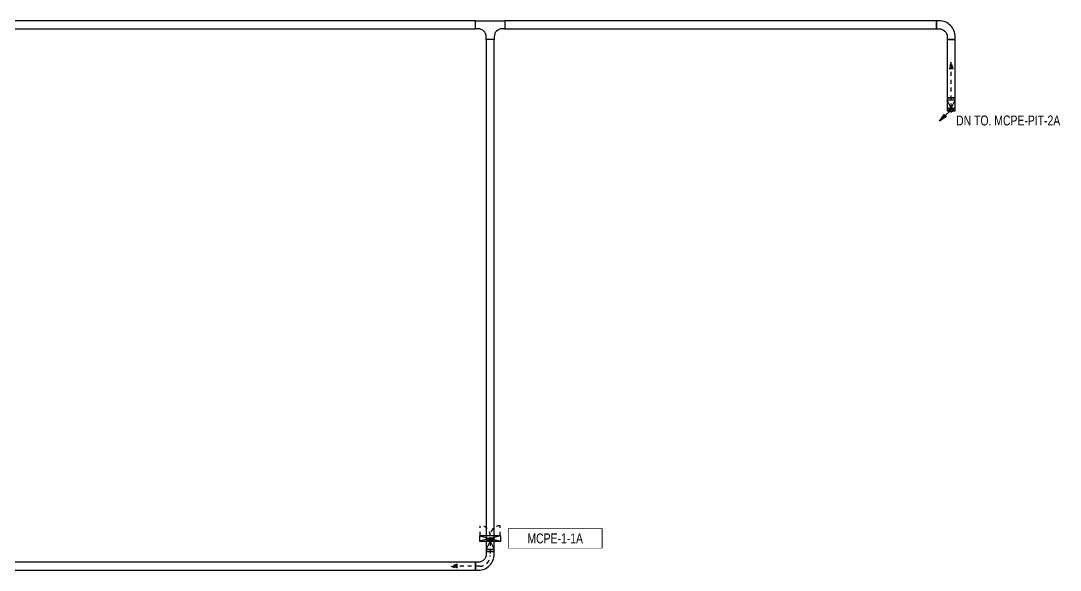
# Model space of a CAD drawing. Header units: millimetres. Extents: x -149088 to 500787, y -530175 to 1035835.
# Drawn here: x 136953 to 176147, y -229718 to -208995 of the extents above; entities that cross this region are included whole.
import ezdxf
from ezdxf.enums import TextEntityAlignment as Align

# ---------------------------------------------------------------- set-up
doc = ezdxf.new("R2010")
doc.units = ezdxf.units.MM
doc.header["$LTSCALE"] = 150
doc.linetypes.add('CONTINOUS', pattern=[0])
doc.linetypes.add('D1', pattern=[3, 1, -1, 1])
for name, color, linetype in [('------01 Motor Control Panel or Center', 4, 'Continuous'), ('-----00 LV_CABLE', 2, 'Continuous'), ('-----26 Electrical Cable Tray', 200, 'Continuous'), ('-----30 Text', 2, 'Continuous')]:
    doc.layers.add(name, color=color, linetype=linetype)
doc.styles.add('ELEC', font='')
doc.styles.get('ELEC').set_extended_font_data('Dotum')

# ---------------------------------------------------------------- blocks, each defined once
blk = doc.blocks.new('MCP_EQUIPMENT-2')
for p, q in [((200, 400), (0, -400)), ((200, -400), (0, 400))]:
    blk.add_line(p, q)
at = {"color": 1, "linetype": 'D1'}
for p, q in [((200, 380), (580, 380)), ((200, -380), (580, -380))]:
    blk.add_line(p, q, dxfattribs=at)
blk.add_lwpolyline([(200, 400), (0, 400), (0, -400), (200, -400)], close=True)
for centre, start, end in [((200, 380), 270, 0), ((200, -380), 0, 90)]:
    blk.add_arc(centre, 380, start, end, dxfattribs=at)
blk = doc.blocks.new('22')
at = {"linetype": 'D1'}
h = blk.add_hatch(color=0, dxfattribs=at)
h.dxf.hatch_style = 1
h.paths.add_polyline_path([(0, 0), (-241, 75), (-241, -75)])
at = {"color": 0, "linetype": 'D1'}
blk.add_lwpolyline([(-241, -75), (0, 0), (-241, 75)], close=True, dxfattribs=at)
blk = doc.blocks.new('11')
at = {"linetype": 'D1'}
h = blk.add_hatch(color=256, dxfattribs=at)
edge = h.paths.add_edge_path()
edge.add_arc((0, 0), 75, 0, 360)
blk.add_circle((0, 0), 75, dxfattribs=at)
for p in [(-75, 0), (0, 75), (75, 0), (0, -75)]:
    blk.add_point(p, dxfattribs=at)
blk = doc.blocks.new('O01')
blk.add_hatch(color=256).paths.add_polyline_path([(-149, -218), (-218, -149), (-368, -368)])
blk.add_line((-46, -46), (-184, -184))
blk.add_lwpolyline([(-368, -368), (-149, -218), (-218, -149), (-368, -368)])
blk.add_circle((0, 0), 65)
for p in [(-65, 0), (-65, 0), (0, 65), (0, 65), (65, 0), (65, 0), (0, -65), (0, -65)]:
    blk.add_point(p)
blk = doc.blocks.new('*U27')
at = {"color": 0}
blk.add_lwpolyline([(0, 0), (-100, 0, -0.414214), (-400, 300), (-400, 400), (-700, 400), (-700, 300, 0.414214), (-100, -300), (0, -300)], format="xyb", close=True, dxfattribs=at)
at = {"color": 0, "style": 'ELEC'}
blk.add_text('W:300(ELBOW 90)', height=10, dxfattribs=at).set_placement((-5, -290), align=Align.MIDDLE_RIGHT)
blk = doc.blocks.new('TRAY(VERT)')
at = {"color": 0}
for p, q in [((0, 400), (0, 500)), ((0, 500), (300, 500)), ((0, 0), (0, 400)), ((300, 500), (300, 400)), ((300, 400), (300, 0)), ((300, 0), (0, 0))]:
    blk.add_line(p, q, dxfattribs=at)
at = {"color": 8}
for p, q in [((150, 100), (0, 400)), ((0, 400), (300, 400)), ((150, 100), (300, 400)), ((0, 100), (300, 0)), ((0, 0), (300, 100)), ((300, 100), (0, 100))]:
    blk.add_line(p, q, dxfattribs=at)
blk = doc.blocks.new('*U26')
at = {"color": 0}
blk.add_lwpolyline([(-1100, 0), (-1000, 0, 0.414214), (-700, 300), (-700, 400), (-400, 400), (-400, 300, 0.414214), (-100, 0), (0, 0), (0, -300), (-1100, -300)], format="xyb", close=True, dxfattribs=at)
at = {"color": 0, "style": 'ELEC'}
blk.add_text('W:300(TEE)', height=10, dxfattribs=at).set_placement((-550, -265), align=Align.MIDDLE)
blk = doc.blocks.new('SSH-20260429.172412')
at = {"layer": '------01 Motor Control Panel or Center', "linetype": 'CONTINOUS'}
blk.add_lwpolyline([(140883, 84277), (140883, 83537), (137380, 83537), (137380, 84277)], close=True, dxfattribs=at)
at = {"layer": '-----00 LV_CABLE', "linetype": 'D1'}
blk.add_lwpolyline([(154060, 100158), (154060, 101626)], dxfattribs=at)
blk.add_lwpolyline([(136680, 83782), (136680, 83257, -0.414214), (136280, 82857), (135436, 82857)], format="xyb", dxfattribs=at)
at = {"layer": '-----26 Electrical Cable Tray', "elevation": 0}
blk.add_lwpolyline([(113192, 103130), (136130, 103130), (136130, 103430), (113192, 103430)], close=True, dxfattribs=at)
at = {"layer": '-----26 Electrical Cable Tray'}
for points in [[(137230, 103130), (153510, 103130), (153510, 103430), (137230, 103430)], [(136530, 83407), (136830, 83407), (136830, 102730), (136530, 102730)], [(153910, 100530), (154210, 100530), (154210, 102730), (153910, 102730)], [(112380, 83007), (112380, 82707), (136130, 82707), (136130, 83007)]]:
    blk.add_lwpolyline(points, close=True, dxfattribs=at)
at = {"layer": '------01 Motor Control Panel or Center', "rotation": 89.99999999999999}
blk.add_blockref('MCP_EQUIPMENT-2', (136680, 83807), dxfattribs=at)
blk.add_blockref('MCP_EQUIPMENT-2', (136680, 83807), dxfattribs=at)
at = {"layer": '-----00 LV_CABLE', "linetype": 'D1'}
for p, rotation in [((154060, 101867), 90), ((135196, 82857), 180)]:
    blk.add_blockref('22', p, dxfattribs=dict(at, rotation=rotation))
at = {"layer": '-----00 LV_CABLE', "linetype": 'D1', "xscale": -1.2, "yscale": 1.2, "zscale": 1.2, "rotation": 270}
blk.add_blockref('O01', (154060, 100080), dxfattribs=at)
at = {"layer": '-----00 LV_CABLE', "linetype": 'D1'}
blk.add_blockref('11', (136680, 83857), dxfattribs=at)
at = {"layer": '-----26 Electrical Cable Tray'}
for name, p, rotation in [('*U26', (136130, 103130), 180), ('*U27', (153510, 103130), 180), ('*U27', (136530, 83407), 89.99999999999999)]:
    blk.add_blockref(name, p, dxfattribs=dict(at, rotation=rotation))
at = {"layer": '-----26 Electrical Cable Tray', "xscale": -1}
blk.add_blockref('TRAY(VERT)', (154210, 100030), dxfattribs=at)
blk.add_blockref('TRAY(VERT)', (154210, 100030), dxfattribs=at)
at = {"layer": '-----26 Electrical Cable Tray', "xscale": -1, "rotation": 180}
blk.add_blockref('TRAY(VERT)', (136530, 83907), dxfattribs=at)
blk.add_blockref('TRAY(VERT)', (136530, 83907), dxfattribs=at)
at = {"layer": '-----30 Text', "style": 'ELEC', "width": 0.8}
blk.add_text('DN TO. MCPE-PIT-2A', height=375, dxfattribs=at).set_placement((156211, 99670), align=Align.MIDDLE)
at = {"color": 1}
blk.add_wipeout([(137380, 84277), (140883, 84277), (140883, 83537), (137380, 83537)], dxfattribs=at).dxf.layer = '------01 Motor Control Panel or Center'
at = {"layer": '------01 Motor Control Panel or Center', "linetype": 'CONTINOUS'}
blk.add_lwpolyline([(140883, 84277), (140883, 83537), (137380, 83537), (137380, 84277)], close=True, dxfattribs=at)
at = {"color": 1}
blk.add_wipeout([(137380, 84277), (140883, 84277), (140883, 83537), (137380, 83537)], dxfattribs=at).dxf.layer = '------01 Motor Control Panel or Center'
at = {"layer": '------01 Motor Control Panel or Center', "linetype": 'CONTINOUS', "style": 'ELEC', "width": 0.8}
blk.add_text('MCPE-1-1A', height=375, dxfattribs=at).set_placement((139131, 83907), align=Align.MIDDLE)
blk.add_text('MCPE-1-1A', height=375, dxfattribs=at).set_placement((139131, 83907), align=Align.MIDDLE)

msp = doc.modelspace()

# ---------------------------------------------------------------- block references
msp.add_blockref('SSH-20260429.172412', (17974, -312425))

doc.saveas('drawing.dxf')
